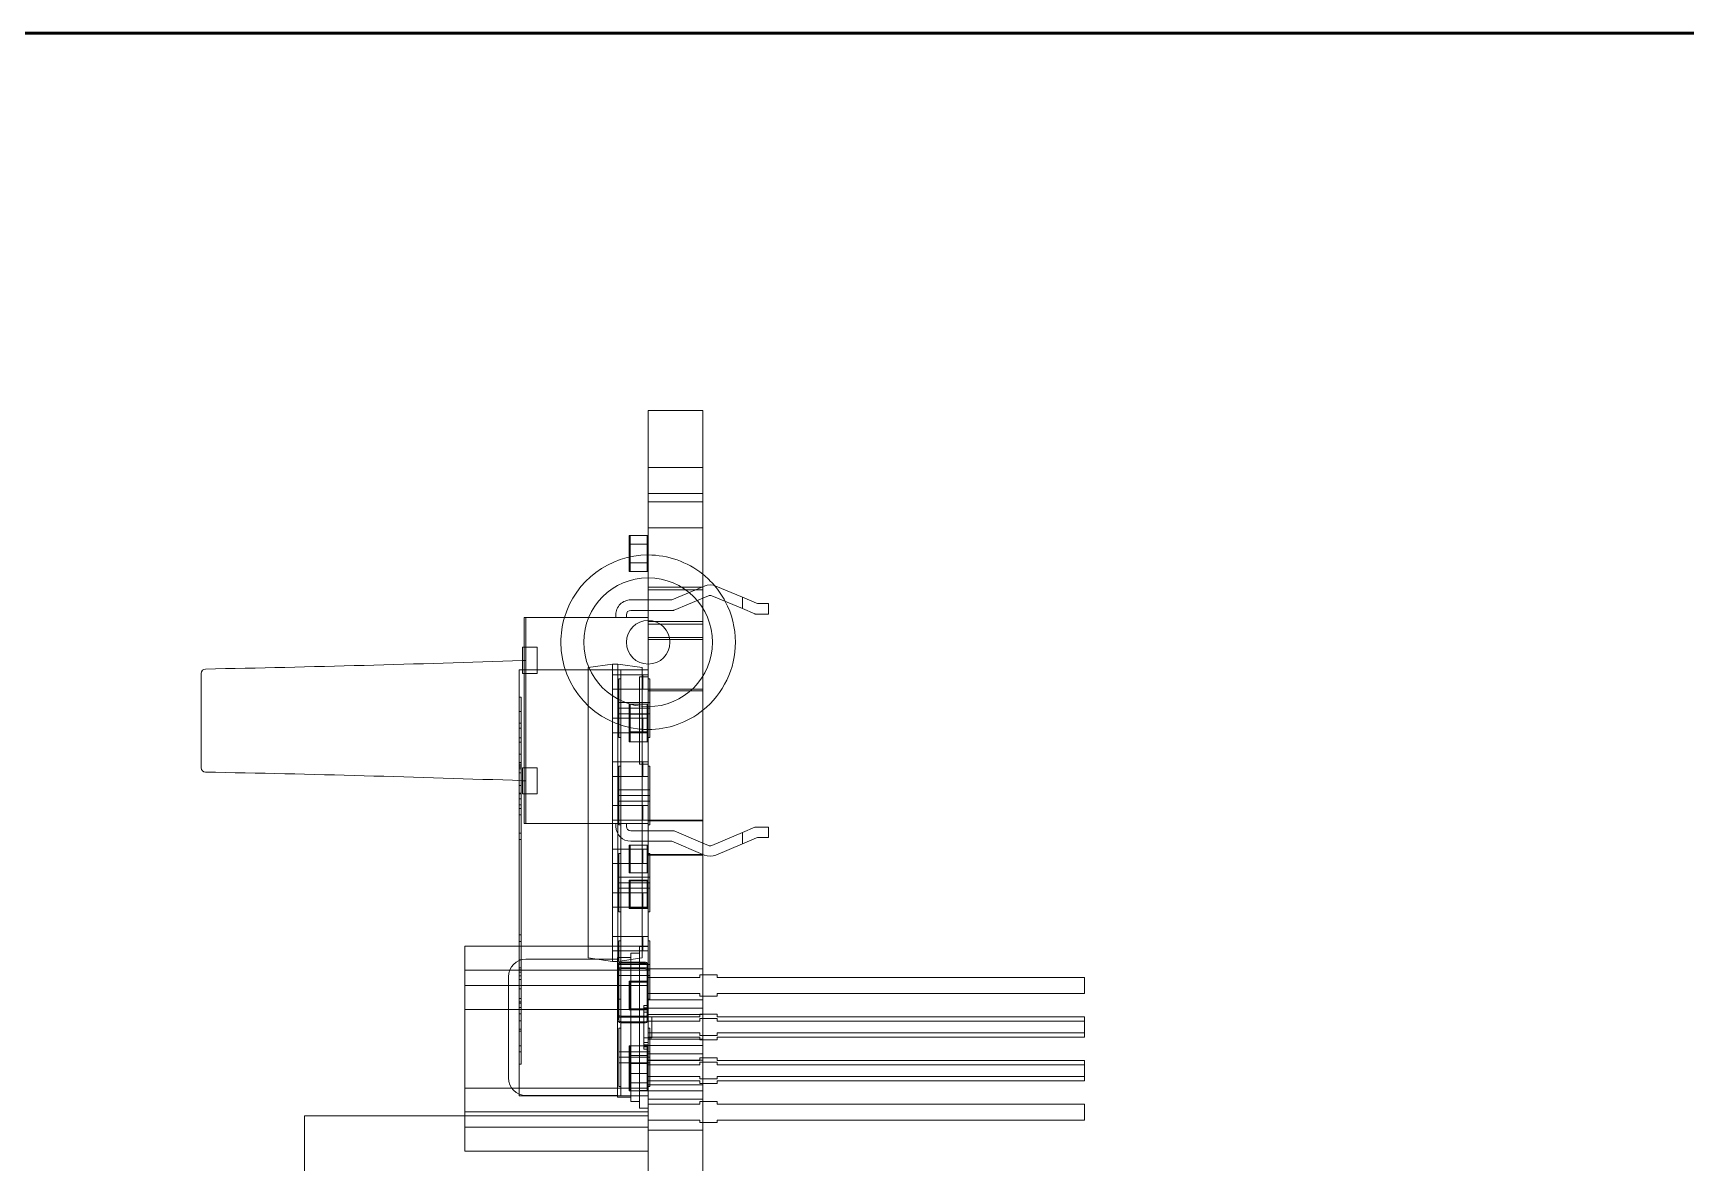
# Paper-space layout 'Лист1' of a CAD drawing. Header units: millimetres. Extents: x 20 to 405, y 5 to 258.
# Drawn here: x 258.09 to 306.19, y 224.57 to 257.45 of the extents above; entities that cross this region are included whole.
import ezdxf

# ---------------------------------------------------------------- set-up
doc = ezdxf.new("R2010")
doc.units = ezdxf.units.MM
doc.layers.add('СхемаЕлПринц', color=7, linetype='Continuous', lineweight=50, true_color=0x000000)

# ---------------------------------------------------------------- blocks, each defined once
blk = doc.blocks.new('A$Cb2c9405a')
at = {"color": 0, "linetype": 'Continuous', "lineweight": 0, "extrusion": (0, 1, 0)}
for p, q in [((37.51, 13.097), (34.762, 13.097)), ((24.637, 10.092), (4.637, 10.092)), ((24.637, 10.092), (24.637, 0.092)), ((23.601, 5.432), (23.601, 0.092)), ((24.298, 5.432), (24.298, 0.092)), ((24.744, 5.432), (24.744, 0.092)), ((25.441, 5.432), (25.441, 0.092)), ((27.728, 5.432), (27.728, 0.092)), ((28.426, 5.432), (28.426, 4.156)), ((28.871, 5.432), (28.871, 0.092)), ((29.569, 5.432), (29.569, 0.092)), ((28.682, 4.156), (25.735, 4.156)), ((26.448, 4.154), (26.448, 4.156)), ((26.468, 4.154), (26.468, 4.156)), ((26.624, 4.154), (26.624, 4.156)), ((26.644, 4.154), (26.644, 4.156)), ((26.937, 4.154), (26.937, 4.156)), ((26.996, 4.154), (26.996, 4.156)), ((27.113, 4.154), (27.113, 4.156)), ((27.171, 4.154), (27.171, 4.156)), ((27.269, 4.154), (27.269, 4.156)), ((27.347, 4.154), (27.347, 4.156)), ((27.474, 4.154), (27.474, 4.156)), ((27.535, 4.154), (27.535, 4.156)), ((27.562, 4.154), (27.562, 4.156)), ((27.816, 4.154), (27.816, 4.156)), ((27.836, 4.154), (27.836, 4.156)), ((27.992, 4.154), (27.992, 4.156)), ((28.012, 4.154), (28.012, 4.156)), ((28.426, 4.156), (28.426, 0.092)), ((25.216, 3.842), (29.569, 3.842)), ((25.216, 0.892), (25.216, 3.842)), ((25.216, 0.892), (25.216, 3.842)), ((25.216, 3.842), (29.569, 3.842)), ((25.227, 0.981), (25.227, 3.648)), ((26.137, 3.792), (26.137, 3.842)), ((26.491, 3.792), (26.137, 3.792)), ((26.491, 3.792), (26.491, 3.842)), ((26.491, 3.792), (26.668, 3.792)), ((26.668, 3.792), (26.668, 3.842)), ((27.092, 3.792), (26.668, 3.792)), ((27.092, 3.792), (27.092, 3.842)), ((33.393, 3.792), (27.092, 3.792)), ((27.156, 3.792), (27.156, 3.842)), ((27.402, 3.792), (27.402, 3.842)), ((27.605, 3.792), (27.605, 3.842)), ((27.79, 3.792), (27.79, 3.842)), ((27.916, 3.792), (27.916, 3.842)), ((27.951, 3.792), (27.951, 3.842)), ((28.05, 3.792), (28.05, 3.842)), ((28.326, 3.792), (28.326, 3.842)), ((28.599, 3.792), (28.599, 3.842)), ((28.706, 3.792), (28.706, 3.842)), ((28.81, 3.792), (28.81, 3.842)), ((28.884, 3.792), (28.884, 3.842)), ((28.943, 3.792), (28.943, 3.842)), ((29.175, 3.792), (29.175, 3.842)), ((29.19, 0.981), (29.19, 3.648)), ((29.569, 3.842), (34.39, 3.842)), ((29.569, 3.842), (34.39, 3.842)), ((29.706, 3.792), (29.706, 3.842)), ((29.898, 3.792), (29.898, 3.842)), ((32.67, 3.792), (32.67, 3.842)), ((32.862, 3.792), (32.862, 3.842)), ((33.139, 3.699), (33.139, 3.648)), ((33.393, 3.699), (33.139, 3.699)), ((33.393, 3.648), (33.139, 3.648)), ((33.393, 3.648), (33.139, 3.648)), ((33.139, 3.648), (33.139, 0.092)), ((33.393, 3.792), (33.393, 3.842)), ((33.684, 3.792), (33.393, 3.792)), ((33.393, 3.699), (38.88, 3.699)), ((33.393, 3.648), (38.88, 3.648)), ((33.393, 3.648), (38.88, 3.648)), ((33.579, 3.792), (33.579, 3.842)), ((33.684, 3.792), (33.684, 3.842)), ((33.862, 3.792), (33.684, 3.792)), ((33.862, 3.792), (33.862, 3.842)), ((34.242, 3.792), (33.862, 3.792)), ((34.003, 3.75), (34.003, 3.699)), ((34.765, 3.75), (34.003, 3.75)), ((34.003, 3.699), (34.003, 3.318)), ((34.003, 3.648), (34.003, 3.699)), ((34.003, 3.318), (34.003, 3.648)), ((34.004, 3.792), (34.004, 3.842)), ((34.022, 3.792), (34.022, 3.842)), ((34.242, 3.792), (34.242, 3.842)), ((34.816, 3.792), (34.242, 3.792)), ((34.384, 3.648), (34.384, 3.699)), ((34.39, 3.842), (37.616, 3.842)), ((34.39, 3.842), (37.616, 3.842)), ((34.617, 3.792), (34.617, 3.842)), ((34.732, 3.792), (34.732, 3.842)), ((34.765, 3.75), (34.765, 3.699)), ((34.765, 3.699), (34.765, 3.318)), ((34.765, 3.648), (34.765, 3.699)), ((34.765, 3.318), (34.765, 3.648)), ((34.778, 3.792), (34.778, 3.842)), ((34.816, 3.792), (34.816, 3.842)), ((34.865, 3.792), (34.865, 3.842)), ((34.916, 3.792), (34.916, 3.842)), ((35.16, 3.792), (35.16, 3.842)), ((35.51, 3.792), (35.51, 3.842)), ((35.63, 3.792), (35.63, 3.842)), ((35.917, 3.792), (35.917, 3.842)), ((36.061, 3.792), (36.061, 3.842)), ((36.404, 3.792), (36.404, 3.842)), ((36.816, 3.792), (36.816, 3.842)), ((37.508, 3.75), (37.508, 3.699)), ((38.27, 3.75), (37.508, 3.75)), ((37.508, 3.699), (37.508, 3.318)), ((37.508, 3.648), (37.508, 3.699)), ((37.508, 3.318), (37.508, 3.648)), ((37.616, 0.892), (37.616, 3.842)), ((37.616, 0.892), (37.616, 3.842)), ((37.889, 3.648), (37.889, 3.699)), ((38.27, 3.75), (38.27, 3.699)), ((38.27, 3.699), (38.27, 3.318)), ((38.27, 3.648), (38.27, 3.699)), ((38.27, 3.318), (38.27, 3.648)), ((39.134, 3.699), (38.88, 3.699)), ((39.134, 3.648), (38.88, 3.648)), ((39.134, 3.648), (38.88, 3.648)), ((39.134, 3.699), (39.134, 3.648)), ((39.134, 3.648), (39.134, 0.092)), ((34.765, 3.318), (34.003, 3.318)), ((34.765, 3.318), (34.003, 3.318)), ((38.27, 3.318), (37.508, 3.318)), ((38.27, 3.318), (37.508, 3.318)), ((29.227, 1.842), (29.127, 1.133)), ((29.227, 1.842), (29.569, 1.842)), ((29.569, 1.842), (33.139, 1.842)), ((33.139, 1.842), (37.678, 1.842)), ((37.678, 1.842), (37.777, 1.133)), ((29.24, 0.981), (25.176, 0.981)), ((25.176, 0.6), (25.176, 0.981)), ((27.422, 0.972), (27.582, 0.972)), ((27.582, 0.972), (29.022, 0.972)), ((29.127, 1.133), (29.127, 0.976)), ((29.127, 1.133), (29.432, 1.133)), ((29.127, 0.976), (29.432, 0.976)), ((29.227, 0.267), (29.127, 0.976)), ((29.24, 0.6), (29.24, 0.981)), ((29.432, 1.133), (29.569, 1.133)), ((29.432, 0.976), (29.852, 0.976)), ((29.569, 1.133), (29.852, 1.133)), ((29.852, 1.133), (30.702, 1.133)), ((29.852, 0.976), (30.702, 0.976)), ((30.702, 1.133), (31.122, 1.133)), ((30.702, 0.976), (31.122, 0.976)), ((31.122, 1.133), (31.972, 1.133)), ((31.122, 0.976), (31.972, 0.976)), ((31.972, 1.133), (32.392, 1.133)), ((31.972, 0.976), (32.392, 0.976)), ((32.392, 1.133), (33.139, 1.133)), ((32.392, 0.976), (32.843, 0.976)), ((32.843, 0.976), (33.242, 0.976)), ((33.056, 1.032), (33.139, 1.032)), ((33.139, 1.133), (33.242, 1.133)), ((33.242, 1.133), (33.662, 1.133)), ((33.242, 0.976), (33.662, 0.976)), ((33.662, 1.133), (34.512, 1.133)), ((33.662, 0.976), (34.512, 0.976)), ((34.512, 1.133), (34.932, 1.133)), ((34.512, 0.976), (34.932, 0.976)), ((34.932, 1.133), (35.782, 1.133)), ((34.932, 0.976), (35.782, 0.976)), ((35.782, 1.133), (36.202, 1.133)), ((35.782, 0.976), (36.202, 0.976)), ((36.202, 1.133), (37.052, 1.133)), ((36.202, 0.976), (37.052, 0.976)), ((37.052, 1.133), (37.472, 1.133)), ((37.052, 0.976), (37.472, 0.976)), ((37.472, 1.133), (37.777, 1.133)), ((37.472, 0.976), (37.777, 0.976)), ((37.678, 0.267), (37.777, 0.976)), ((37.777, 1.133), (37.777, 0.976)), ((39.217, 1.032), (39.134, 1.032)), ((27.342, 0.6), (25.049, 0.6)), ((25.049, 0.346), (25.049, 0.6)), ((25.216, 0.892), (26.174, 0.892)), ((25.216, 0.892), (26.174, 0.892)), ((25.216, 0.092), (25.216, 0.892)), ((25.216, 0.092), (25.216, 0.892)), ((25.359, 0.642), (25.588, 0.642)), ((25.359, 0.642), (25.359, 0.092)), ((25.359, 0.615), (25.588, 0.615)), ((25.588, 0.615), (25.359, 0.615)), ((25.486, 0.942), (26.174, 0.942)), ((25.486, 0.942), (26.174, 0.942)), ((25.486, 0.942), (25.486, 0.892)), ((25.486, 0.942), (25.486, 0.892)), ((25.486, 0.892), (26.174, 0.892)), ((25.486, 0.892), (26.174, 0.892)), ((25.493, 0.615), (25.493, 0.642)), ((25.588, 0.642), (25.867, 0.642)), ((25.588, 0.642), (25.588, 0.092)), ((25.588, 0.615), (25.867, 0.615)), ((25.867, 0.615), (25.588, 0.615)), ((25.722, 0.615), (25.722, 0.642)), ((25.867, 0.642), (26.667, 0.642)), ((25.867, 0.642), (25.867, 0.092)), ((26.667, 0.615), (25.867, 0.615)), ((25.867, 0.615), (26.667, 0.615)), ((26.001, 0.615), (26.001, 0.642)), ((26.026, 0.615), (26.026, 0.642)), ((26.159, 0.642), (26.159, 0.092)), ((26.174, 0.942), (26.174, 0.892)), ((26.174, 0.942), (26.174, 0.892)), ((26.174, 0.892), (26.174, 0.042)), ((26.174, 0.892), (26.174, 0.042)), ((26.255, 0.615), (26.255, 0.642)), ((26.336, 0.942), (26.336, 0.892)), ((26.336, 0.942), (26.336, 0.892)), ((26.336, 0.042), (26.336, 0.892)), ((26.336, 0.042), (26.336, 0.892)), ((26.388, 0.642), (26.388, 0.092)), ((26.499, 0.942), (27.186, 0.942)), ((26.499, 0.942), (27.186, 0.942)), ((26.499, 0.942), (26.499, 0.892)), ((26.499, 0.942), (26.499, 0.892)), ((26.499, 0.892), (27.186, 0.892)), ((26.499, 0.892), (27.186, 0.892)), ((26.499, 0.042), (26.499, 0.892)), ((26.499, 0.892), (28.714, 0.892)), ((26.499, 0.042), (26.499, 0.892)), ((26.499, 0.892), (28.714, 0.892)), ((26.534, 0.615), (26.534, 0.642)), ((26.667, 0.642), (26.667, 0.092)), ((27.186, 0.942), (27.186, 0.892)), ((27.186, 0.942), (27.186, 0.892)), ((27.342, 0.172), (27.342, 0.892)), ((29.102, 0.6), (27.342, 0.6)), ((27.369, 0.172), (27.369, 0.892)), ((27.422, 0.945), (27.582, 0.945)), ((27.502, 0.172), (27.502, 0.892)), ((27.529, 0.172), (27.529, 0.892)), ((27.582, 0.945), (29.022, 0.945)), ((27.747, 0.642), (27.722, 0.642)), ((27.722, 0.642), (27.722, 0.092)), ((27.722, 0.615), (27.747, 0.615)), ((27.747, 0.615), (27.722, 0.615)), ((28.547, 0.642), (27.747, 0.642)), ((27.747, 0.642), (27.747, 0.092)), ((27.747, 0.615), (28.547, 0.615)), ((28.547, 0.615), (27.747, 0.615)), ((27.856, 0.615), (27.856, 0.642)), ((27.881, 0.615), (27.881, 0.642)), ((28.026, 0.942), (28.714, 0.942)), ((28.026, 0.942), (28.714, 0.942)), ((28.026, 0.942), (28.026, 0.892)), ((28.026, 0.942), (28.026, 0.892)), ((28.026, 0.892), (28.714, 0.892)), ((28.026, 0.892), (28.714, 0.892)), ((28.389, 0.615), (28.389, 0.642)), ((28.414, 0.615), (28.414, 0.642)), ((28.522, 0.642), (28.522, 0.092)), ((28.547, 0.642), (28.547, 0.092)), ((28.714, 0.942), (28.714, 0.892)), ((28.714, 0.942), (28.714, 0.892)), ((28.714, 0.892), (28.714, 0.042)), ((28.714, 0.892), (28.714, 0.042)), ((28.876, 0.942), (28.876, 0.892)), ((28.876, 0.942), (28.876, 0.892)), ((28.876, 0.042), (28.876, 0.892)), ((28.876, 0.042), (28.876, 0.892)), ((28.916, 0.892), (28.916, 0.172)), ((28.942, 0.892), (28.942, 0.172)), ((29.039, 0.942), (29.726, 0.942)), ((29.039, 0.942), (29.726, 0.942)), ((29.039, 0.942), (29.039, 0.892)), ((29.039, 0.942), (29.039, 0.892)), ((29.039, 0.892), (29.726, 0.892)), ((29.039, 0.892), (29.726, 0.892)), ((29.039, 0.042), (29.039, 0.892)), ((29.039, 0.892), (31.254, 0.892)), ((29.039, 0.892), (31.254, 0.892)), ((29.039, 0.042), (29.039, 0.892)), ((29.076, 0.892), (29.076, 0.172)), ((29.102, 0.892), (29.102, 0.172)), ((29.367, 0.6), (29.102, 0.6)), ((29.367, 0.346), (29.367, 0.6)), ((29.432, 0.926), (29.432, 0.3)), ((29.726, 0.942), (29.726, 0.892)), ((29.726, 0.942), (29.726, 0.892)), ((29.852, 0.926), (29.852, 0.3)), ((30.566, 0.942), (31.254, 0.942)), ((30.566, 0.942), (31.254, 0.942)), ((30.566, 0.942), (30.566, 0.892)), ((30.566, 0.942), (30.566, 0.892)), ((30.566, 0.892), (31.254, 0.892)), ((30.566, 0.892), (31.254, 0.892)), ((31.468, 0.642), (30.668, 0.642)), ((30.668, 0.642), (30.668, 0.267)), ((31.468, 0.615), (30.668, 0.615)), ((30.668, 0.615), (31.468, 0.615)), ((30.693, 0.642), (30.693, 0.092)), ((30.702, 0.926), (30.702, 0.3)), ((30.802, 0.615), (30.802, 0.642)), ((30.827, 0.615), (30.827, 0.642)), ((31.122, 0.926), (31.122, 0.3)), ((31.254, 0.942), (31.254, 0.892)), ((31.254, 0.942), (31.254, 0.892)), ((31.254, 0.892), (31.254, 0.042)), ((31.254, 0.892), (31.254, 0.042)), ((31.335, 0.615), (31.335, 0.642)), ((31.36, 0.615), (31.36, 0.642)), ((31.416, 0.942), (31.416, 0.892)), ((31.416, 0.942), (31.416, 0.892)), ((31.416, 0.042), (31.416, 0.892)), ((31.416, 0.042), (31.416, 0.892)), ((31.468, 0.642), (31.493, 0.642)), ((31.468, 0.642), (31.468, 0.267)), ((31.468, 0.615), (31.493, 0.615)), ((31.493, 0.615), (31.468, 0.615)), ((31.493, 0.642), (31.493, 0.267)), ((31.579, 0.942), (32.266, 0.942)), ((31.579, 0.942), (32.266, 0.942)), ((31.579, 0.942), (31.579, 0.892)), ((31.579, 0.942), (31.579, 0.892)), ((31.579, 0.892), (32.266, 0.892)), ((31.579, 0.892), (32.266, 0.892)), ((31.579, 0.267), (31.579, 0.892)), ((31.579, 0.892), (33.794, 0.892)), ((31.579, 0.892), (33.794, 0.892)), ((31.579, 0.267), (31.579, 0.892)), ((31.709, 0.642), (32.509, 0.642)), ((31.709, 0.642), (31.709, 0.092)), ((32.509, 0.615), (31.709, 0.615)), ((31.709, 0.615), (32.509, 0.615)), ((31.843, 0.615), (31.843, 0.642)), ((31.972, 0.926), (31.972, 0.642)), ((31.972, 0.642), (31.972, 0.3)), ((32.266, 0.942), (32.266, 0.892)), ((32.266, 0.942), (32.266, 0.892)), ((32.376, 0.615), (32.376, 0.642)), ((32.392, 0.926), (32.392, 0.642)), ((32.392, 0.642), (32.392, 0.3)), ((32.509, 0.642), (32.509, 0.092)), ((32.624, 0.092), (32.624, 0.6)), ((32.929, 0.6), (32.929, 0.092)), ((33.139, 0.727), (33.056, 0.727)), ((33.106, 0.942), (33.794, 0.942)), ((33.106, 0.942), (33.794, 0.942)), ((33.106, 0.942), (33.106, 0.892)), ((33.106, 0.942), (33.106, 0.892)), ((33.106, 0.892), (33.794, 0.892)), ((33.106, 0.892), (33.794, 0.892)), ((33.242, 0.926), (33.242, 0.3)), ((33.662, 0.926), (33.662, 0.3)), ((33.794, 0.942), (33.794, 0.892)), ((33.794, 0.942), (33.794, 0.892)), ((33.794, 0.892), (33.794, 0.042)), ((33.794, 0.892), (33.794, 0.042)), ((33.956, 0.942), (33.956, 0.892)), ((33.956, 0.942), (33.956, 0.892)), ((33.956, 0.042), (33.956, 0.892)), ((33.956, 0.042), (33.956, 0.892)), ((34.119, 0.942), (34.806, 0.942)), ((34.119, 0.942), (34.806, 0.942)), ((34.119, 0.942), (34.119, 0.892)), ((34.119, 0.942), (34.119, 0.892)), ((34.119, 0.892), (34.806, 0.892)), ((34.119, 0.892), (34.806, 0.892)), ((34.119, 0.042), (34.119, 0.892)), ((34.119, 0.892), (36.334, 0.892)), ((34.119, 0.892), (36.334, 0.892)), ((34.119, 0.042), (34.119, 0.892)), ((34.512, 0.926), (34.512, 0.3)), ((34.806, 0.942), (34.806, 0.892)), ((34.806, 0.942), (34.806, 0.892)), ((34.932, 0.926), (34.932, 0.346)), ((35.519, 0.642), (35.811, 0.642)), ((35.519, 0.642), (35.519, 0.267)), ((35.519, 0.615), (35.811, 0.615)), ((35.811, 0.615), (35.519, 0.615)), ((35.646, 0.942), (36.334, 0.942)), ((35.646, 0.942), (36.334, 0.942)), ((35.646, 0.942), (35.646, 0.892)), ((35.646, 0.942), (35.646, 0.892)), ((35.646, 0.892), (36.334, 0.892)), ((35.646, 0.892), (36.334, 0.892)), ((35.653, 0.615), (35.653, 0.642)), ((35.782, 0.926), (35.782, 0.346)), ((35.811, 0.642), (36.611, 0.642)), ((35.811, 0.642), (35.811, 0.092)), ((36.611, 0.615), (35.811, 0.615)), ((35.811, 0.615), (36.611, 0.615)), ((35.945, 0.615), (35.945, 0.642)), ((36.186, 0.615), (36.186, 0.642)), ((36.202, 0.926), (36.202, 0.3)), ((36.319, 0.642), (36.319, 0.092)), ((36.334, 0.942), (36.334, 0.892)), ((36.334, 0.942), (36.334, 0.892)), ((36.334, 0.892), (36.334, 0.042)), ((36.334, 0.892), (36.334, 0.042)), ((36.478, 0.615), (36.478, 0.642)), ((36.496, 0.942), (36.496, 0.892)), ((36.496, 0.942), (36.496, 0.892)), ((36.496, 0.042), (36.496, 0.892)), ((36.496, 0.042), (36.496, 0.892)), ((36.611, 0.642), (36.611, 0.092)), ((36.659, 0.942), (37.346, 0.942)), ((36.659, 0.942), (37.346, 0.942)), ((36.659, 0.942), (36.659, 0.892)), ((36.659, 0.942), (36.659, 0.892)), ((36.659, 0.892), (37.346, 0.892)), ((36.659, 0.892), (37.346, 0.892)), ((36.659, 0.042), (36.659, 0.892)), ((36.659, 0.892), (37.616, 0.892)), ((36.659, 0.042), (36.659, 0.892)), ((36.659, 0.892), (37.616, 0.892)), ((37.052, 0.926), (37.052, 0.3)), ((37.346, 0.942), (37.346, 0.892)), ((37.346, 0.942), (37.346, 0.892)), ((37.472, 0.926), (37.472, 0.3)), ((37.616, 0.092), (37.616, 0.892)), ((37.616, 0.092), (37.616, 0.892)), ((38.415, 0.727), (38.415, 0.727)), ((38.415, 0.727), (38.415, 0.727)), ((39.134, 0.727), (39.217, 0.727)), ((39.344, 0.6), (39.344, 0.092)), ((39.649, 0.092), (39.649, 0.6)), ((40.472, 0.642), (40.726, 0.642)), ((40.472, 0.642), (40.472, 0.092)), ((40.472, 0.615), (40.726, 0.615)), ((40.726, 0.615), (40.472, 0.615)), ((40.606, 0.615), (40.606, 0.642)), ((40.726, 0.642), (40.894, 0.642)), ((40.726, 0.642), (40.726, 0.092)), ((41.526, 0.615), (40.726, 0.615)), ((40.726, 0.615), (41.526, 0.615)), ((40.86, 0.615), (40.86, 0.642)), ((40.894, 0.642), (41.526, 0.642)), ((41.139, 0.615), (41.139, 0.642)), ((41.272, 0.642), (41.272, 0.092)), ((41.393, 0.615), (41.393, 0.642)), ((41.526, 0.642), (41.526, 0.092)), ((23.721, 0.092), (22.921, 0.092)), ((24.077, 0.092), (23.721, 0.092)), ((24.077, 0.092), (24.121, 0.092)), ((25.206, 0.092), (24.121, 0.092)), ((24.213, 0.092), (24.213, -1.498)), ((24.511, -1.408), (24.511, 0.092)), ((25.367, 0.346), (24.859, 0.346)), ((24.859, 0.092), (24.859, 0.346)), ((25.367, 0.346), (24.859, 0.346)), ((24.859, 0.092), (24.859, 0.346)), ((24.859, 0.092), (25.367, 0.092)), ((24.859, 0.092), (25.367, 0.092)), ((24.976, 0.092), (24.976, -1.408)), ((25.113, 0.092), (25.113, -1.498)), ((25.206, 0.092), (25.264, 0.092)), ((25.216, 0.092), (25.486, 0.092)), ((25.216, 0.092), (25.486, 0.092)), ((25.446, 0.092), (25.264, 0.092)), ((25.356, 0.092), (25.356, -1.498)), ((25.359, 0.12), (25.588, 0.12)), ((25.588, 0.12), (25.359, 0.12)), ((27.342, 0.346), (25.367, 0.346)), ((27.342, 0.346), (25.367, 0.346)), ((25.367, 0.346), (25.367, 0.092)), ((25.367, 0.346), (25.367, 0.092)), ((26.531, 0.092), (25.446, 0.092)), ((25.486, 0.092), (27.186, 0.092)), ((25.486, 0.042), (25.486, 0.092)), ((25.486, 0.092), (27.186, 0.092)), ((25.486, 0.042), (25.486, 0.092)), ((25.486, 0.042), (26.174, 0.042)), ((25.486, 0.042), (26.174, 0.042)), ((25.538, 0.092), (25.538, -1.498)), ((25.588, 0.12), (25.867, 0.12)), ((25.867, 0.12), (25.588, 0.12)), ((25.654, -1.408), (25.654, 0.092)), ((25.781, -1.408), (25.781, 0.092)), ((26.667, 0.12), (25.867, 0.12)), ((25.867, 0.12), (26.667, 0.12)), ((26.119, 0.092), (26.119, -1.408)), ((26.246, 0.092), (26.246, -1.408)), ((26.256, 0.092), (26.256, -1.498)), ((26.438, 0.092), (26.438, -1.498)), ((26.499, 0.042), (27.186, 0.042)), ((26.499, 0.042), (27.186, 0.042)), ((26.589, 0.092), (26.531, 0.092)), ((26.573, 0.219), (26.573, 0.092)), ((26.637, 0.219), (26.573, 0.219)), ((26.637, 0.219), (26.573, 0.219)), ((26.573, 0.219), (26.573, 0.092)), ((26.771, 0.092), (26.589, 0.092)), ((26.637, 0.092), (26.637, 0.219)), ((26.637, 0.219), (26.904, 0.219)), ((26.637, 0.092), (26.637, 0.219)), ((26.637, 0.219), (26.904, 0.219)), ((26.681, 0.092), (26.681, -1.498)), ((26.7, 0.219), (26.7, 0.092)), ((26.7, 0.219), (26.7, 0.092)), ((26.764, 0.219), (26.764, 0.092)), ((26.764, 0.219), (26.764, 0.092)), ((27.856, 0.092), (26.771, 0.092)), ((26.863, 0.092), (26.863, -1.498)), ((26.904, 0.219), (27.342, 0.219)), ((26.904, 0.092), (26.904, 0.219)), ((26.904, -0.01), (26.904, 0.092)), ((26.924, -1.408), (26.924, 0.092)), ((27.051, -1.408), (27.051, 0.092)), ((27.186, 0.042), (27.186, 0.092)), ((27.186, 0.042), (27.186, 0.092)), ((27.186, 0.092), (28.026, 0.092)), ((27.186, 0.092), (28.026, 0.092)), ((29.05, 0.346), (27.342, 0.346)), ((29.05, 0.346), (27.342, 0.346)), ((27.342, 0.219), (27.513, 0.219)), ((27.389, 0.092), (27.389, -1.408)), ((27.582, 0.119), (27.422, 0.119)), ((27.513, -0.01), (27.513, 0.219)), ((27.513, 0.219), (27.78, 0.219)), ((27.513, 0.219), (27.78, 0.219)), ((27.516, 0.092), (27.516, -1.408)), ((27.581, 0.092), (27.581, -1.498)), ((29.022, 0.119), (27.582, 0.119)), ((27.653, 0.092), (27.653, 0.219)), ((27.653, 0.092), (27.653, 0.219)), ((27.716, 0.219), (27.716, 0.092)), ((27.716, 0.219), (27.716, 0.092)), ((27.722, 0.12), (27.747, 0.12)), ((27.747, 0.12), (27.722, 0.12)), ((27.747, 0.12), (28.547, 0.12)), ((28.547, 0.12), (27.747, 0.12)), ((27.763, 0.092), (27.763, -1.498)), ((27.78, 0.219), (27.78, 0.092)), ((27.843, 0.219), (27.78, 0.219)), ((27.843, 0.219), (27.78, 0.219)), ((27.78, 0.219), (27.78, 0.092)), ((27.843, 0.219), (27.843, 0.092)), ((27.843, 0.219), (27.843, 0.092)), ((27.856, 0.092), (27.914, 0.092)), ((27.914, 0.092), (27.856, 0.092)), ((28.103, 0.092), (27.914, 0.092)), ((28.006, 0.092), (28.006, -1.498)), ((28.026, 0.092), (29.726, 0.092)), ((28.026, 0.042), (28.026, 0.092)), ((28.026, 0.042), (28.026, 0.092)), ((28.026, 0.092), (29.726, 0.092)), ((28.026, 0.042), (28.714, 0.042)), ((28.026, 0.042), (28.714, 0.042)), ((28.903, 0.092), (28.103, 0.092)), ((28.194, -1.408), (28.194, 0.092)), ((28.659, 0.092), (28.659, -1.408)), ((28.999, 0.092), (28.903, 0.092)), ((28.906, 0.092), (28.906, -1.498)), ((29.69, 0.092), (28.999, 0.092)), ((29.039, 0.042), (29.726, 0.042)), ((29.039, 0.042), (29.726, 0.042)), ((29.102, 0.346), (29.05, 0.346)), ((29.05, 0.097), (29.05, 0.346)), ((29.102, 0.346), (29.05, 0.346)), ((29.05, 0.097), (29.05, 0.346)), ((29.05, 0.092), (29.05, 0.097)), ((29.05, 0.092), (29.05, 0.097)), ((29.558, 0.346), (29.102, 0.346)), ((29.558, 0.346), (29.102, 0.346)), ((29.852, 0.267), (29.227, 0.267)), ((29.432, 0.25), (29.569, 0.25)), ((29.432, 0.25), (29.432, 0.092)), ((29.558, 0.346), (29.558, 0.092)), ((29.558, 0.346), (29.558, 0.092)), ((29.569, 0.25), (29.852, 0.25)), ((29.69, 0.092), (30.948, 0.092)), ((29.69, 0.092), (29.852, 0.092)), ((29.726, 0.042), (29.726, 0.092)), ((29.726, 0.092), (30.566, 0.092)), ((29.726, 0.042), (29.726, 0.092)), ((29.726, 0.092), (30.566, 0.092)), ((30.702, 0.267), (29.852, 0.267)), ((29.852, 0.25), (29.852, 0.092)), ((30.566, 0.092), (32.266, 0.092)), ((30.566, 0.042), (30.566, 0.092)), ((30.566, 0.092), (32.266, 0.092)), ((30.566, 0.042), (30.566, 0.092)), ((30.566, 0.042), (31.254, 0.042)), ((30.566, 0.042), (31.254, 0.042)), ((30.668, 0.267), (30.668, 0.092)), ((31.468, 0.12), (30.668, 0.12)), ((30.668, 0.12), (31.468, 0.12)), ((30.702, 0.092), (30.668, 0.092)), ((31.122, 0.267), (30.702, 0.267)), ((30.702, 0.25), (31.122, 0.25)), ((30.702, 0.25), (30.702, 0.092)), ((30.702, 0.092), (30.948, 0.092)), ((31.735, 0.092), (30.948, 0.092)), ((31.709, 0.267), (31.122, 0.267)), ((31.122, 0.25), (31.122, 0.092)), ((31.468, 0.267), (31.468, 0.092)), ((31.468, 0.12), (31.493, 0.12)), ((31.493, 0.12), (31.468, 0.12)), ((31.493, 0.267), (31.493, 0.092)), ((31.579, 0.092), (31.579, 0.267)), ((31.579, 0.092), (31.579, 0.267)), ((31.579, 0.042), (31.579, 0.092)), ((31.579, 0.042), (31.579, 0.092)), ((31.579, 0.042), (32.266, 0.042)), ((31.579, 0.042), (32.266, 0.042)), ((32.509, 0.267), (31.709, 0.267)), ((32.509, 0.12), (31.709, 0.12)), ((31.709, 0.12), (32.509, 0.12)), ((31.815, 0.092), (31.735, 0.092)), ((31.84, 0.092), (31.815, 0.092)), ((33.64, 0.092), (31.84, 0.092)), ((31.972, 0.25), (32.392, 0.25)), ((31.972, 0.25), (31.972, 0.092)), ((32.215, 0.092), (32.215, -1.498)), ((32.24, 0.092), (32.24, -1.498)), ((32.266, 0.042), (32.266, 0.092)), ((32.266, 0.092), (33.106, 0.092)), ((32.266, 0.042), (32.266, 0.092)), ((32.266, 0.092), (33.106, 0.092)), ((32.392, 0.25), (32.392, 0.092)), ((32.624, 0.267), (32.509, 0.267)), ((32.929, 0.267), (32.624, 0.267)), ((32.624, -0.594), (32.624, 0.092)), ((33.139, 0.267), (32.929, 0.267)), ((32.929, 0.092), (32.929, -0.647)), ((33.106, 0.092), (34.806, 0.092)), ((33.106, 0.042), (33.106, 0.092)), ((33.106, 0.092), (34.806, 0.092)), ((33.106, 0.042), (33.106, 0.092)), ((33.106, 0.042), (33.794, 0.042)), ((33.106, 0.042), (33.794, 0.042)), ((34.932, 0.267), (33.139, 0.267)), ((33.215, 0.092), (33.215, -1.498)), ((33.24, 0.092), (33.24, -1.498)), ((33.242, 0.25), (33.662, 0.25)), ((33.242, 0.25), (33.242, 0.092)), ((33.64, 0.092), (33.741, 0.092)), ((33.64, 0.092), (33.741, 0.092)), ((33.662, 0.25), (33.662, 0.092)), ((33.818, 0.092), (33.741, 0.092)), ((34.224, 0.092), (33.818, 0.092)), ((34.119, 0.042), (34.806, 0.042)), ((34.119, 0.042), (34.806, 0.042)), ((35.024, 0.092), (34.224, 0.092)), ((34.512, 0.25), (34.866, 0.25)), ((34.512, 0.25), (34.512, 0.092)), ((34.806, 0.042), (34.806, 0.092)), ((34.806, 0.092), (35.646, 0.092)), ((34.806, 0.042), (34.806, 0.092)), ((34.806, 0.092), (35.646, 0.092)), ((34.866, 0.346), (34.866, 0.092)), ((37.406, 0.346), (34.866, 0.346)), ((34.866, 0.25), (34.932, 0.25)), ((34.932, 0.346), (34.932, 0.3)), ((35.782, 0.267), (34.932, 0.267)), ((34.932, 0.25), (34.932, 0.092)), ((35.024, 0.092), (36.624, 0.092)), ((35.519, 0.267), (35.519, 0.092)), ((35.519, 0.12), (35.811, 0.12)), ((35.811, 0.12), (35.519, 0.12)), ((35.519, 0.092), (35.782, 0.092)), ((35.646, 0.092), (37.346, 0.092)), ((35.646, 0.042), (35.646, 0.092)), ((35.646, 0.092), (37.346, 0.092)), ((35.646, 0.042), (35.646, 0.092)), ((35.646, 0.042), (36.334, 0.042)), ((35.646, 0.042), (36.334, 0.042)), ((35.782, 0.346), (35.782, 0.3)), ((37.678, 0.267), (35.782, 0.267)), ((35.782, 0.25), (35.879, 0.25)), ((35.782, 0.25), (35.782, 0.092)), ((35.782, 0.092), (36.202, 0.092)), ((36.611, 0.12), (35.811, 0.12)), ((35.811, 0.12), (36.611, 0.12)), ((35.879, 0.25), (36.202, 0.25)), ((36.202, 0.25), (36.202, 0.092)), ((36.202, 0.092), (36.611, 0.092)), ((38.54, 0.092), (36.624, 0.092)), ((36.659, 0.042), (37.346, 0.042)), ((36.659, 0.042), (37.346, 0.042)), ((36.999, 0.092), (36.999, -1.498)), ((37.049, 0.092), (37.049, -1.498)), ((37.052, 0.25), (37.472, 0.25)), ((37.052, 0.25), (37.052, 0.092)), ((37.346, 0.042), (37.346, 0.092)), ((37.346, 0.092), (37.616, 0.092)), ((37.346, 0.042), (37.346, 0.092)), ((37.346, 0.092), (37.616, 0.092)), ((37.406, 0.346), (37.406, 0.092)), ((37.472, 0.25), (37.472, 0.092)), ((38.499, 0.092), (38.499, -1.498)), ((40.34, 0.092), (38.54, 0.092)), ((38.549, 0.092), (38.549, -1.498)), ((38.94, 0.092), (38.94, -1.498)), ((39.015, 0.092), (39.015, -1.498)), ((39.344, 0.092), (39.344, -0.647)), ((39.649, -0.594), (39.649, 0.092)), ((39.94, 0.092), (39.94, -1.498)), ((40.015, 0.092), (40.015, -1.498)), ((40.415, 0.092), (40.34, 0.092)), ((40.415, 0.092), (41.482, 0.092)), ((40.472, 0.12), (40.726, 0.12)), ((40.726, 0.12), (40.472, 0.12)), ((40.472, 0.092), (40.726, 0.092)), ((41.526, 0.12), (40.726, 0.12)), ((40.726, 0.12), (41.526, 0.12)), ((40.726, 0.092), (41.482, 0.092)), ((43.006, 0.092), (41.482, 0.092)), ((41.744, 0.092), (41.744, -1.498)), ((42.506, 0.092), (42.506, -1.498)), ((42.744, 0.092), (42.744, -1.498)), ((43.768, 0.092), (43.006, 0.092)), ((43.506, 0.092), (43.506, -1.498)), ((43.768, 0.092), (45.165, 0.092)), ((45.165, -1.498), (45.165, 0.092)), ((26.904, -0.01), (27.513, -0.01)), ((32.24, -1.498), (32.624, -0.594)), ((32.925, -0.664), (32.571, -1.498)), ((38.415, -0.543), (38.415, -0.543)), ((38.415, -0.543), (38.415, -0.543)), ((39.348, -0.664), (39.702, -1.498)), ((40.033, -1.498), (39.649, -0.594)), ((24.435, -1.498), (24.435, -1.408)), ((24.435, -1.408), (24.511, -1.408)), ((24.976, -1.408), (25.052, -1.408)), ((25.052, -1.408), (25.052, -1.498)), ((25.578, -1.498), (25.578, -1.408)), ((25.578, -1.408), (25.654, -1.408)), ((25.705, -1.498), (25.705, -1.408)), ((25.705, -1.408), (25.781, -1.408)), ((26.119, -1.408), (26.195, -1.408)), ((26.195, -1.408), (26.195, -1.918)), ((26.246, -1.408), (26.322, -1.408)), ((26.322, -1.408), (26.322, -1.498)), ((26.848, -1.498), (26.848, -1.408)), ((26.848, -1.408), (26.924, -1.408)), ((26.975, -1.498), (26.975, -1.408)), ((26.975, -1.408), (27.051, -1.408)), ((27.389, -1.408), (27.465, -1.408)), ((27.465, -1.408), (27.465, -1.918)), ((27.516, -1.408), (27.592, -1.408)), ((27.592, -1.408), (27.592, -1.498)), ((28.118, -1.498), (28.118, -1.408)), ((28.118, -1.408), (28.194, -1.408)), ((28.659, -1.408), (28.735, -1.408)), ((28.735, -1.408), (28.735, -1.498)), ((-56.435, -1.498), (45.165, -1.498)), ((24.435, -1.918), (24.435, -1.498)), ((24.511, -1.918), (24.435, -1.918)), ((24.511, -12.608), (24.511, -1.918)), ((24.976, -1.918), (24.976, -12.608)), ((25.052, -1.918), (24.976, -1.918)), ((25.052, -1.498), (25.052, -1.918)), ((25.578, -1.918), (25.578, -1.498)), ((25.654, -1.918), (25.578, -1.918)), ((25.654, -12.608), (25.654, -1.918)), ((25.705, -1.918), (25.705, -1.498)), ((25.781, -1.918), (25.705, -1.918)), ((25.781, -12.608), (25.781, -1.918)), ((26.119, -1.918), (26.119, -12.608)), ((26.195, -1.918), (26.119, -1.918)), ((26.246, -1.918), (26.246, -12.608)), ((26.322, -1.918), (26.246, -1.918)), ((26.322, -1.498), (26.322, -1.918)), ((26.848, -1.918), (26.848, -1.498)), ((26.924, -1.918), (26.848, -1.918)), ((26.924, -12.608), (26.924, -1.918)), ((26.975, -1.918), (26.975, -1.498)), ((27.051, -1.918), (26.975, -1.918)), ((27.051, -12.608), (27.051, -1.918)), ((27.389, -1.918), (27.389, -12.608)), ((27.465, -1.918), (27.389, -1.918)), ((27.516, -1.918), (27.516, -12.608)), ((27.592, -1.918), (27.516, -1.918)), ((27.592, -1.498), (27.592, -1.918)), ((28.118, -1.918), (28.118, -1.498)), ((28.194, -1.918), (28.118, -1.918)), ((28.194, -12.608), (28.194, -1.918)), ((28.659, -1.918), (28.659, -12.608)), ((28.735, -1.918), (28.659, -1.918)), ((28.735, -1.498), (28.735, -1.918)), ((32.221, -1.543), (32.24, -1.498)), ((32.548, -2.651), (32.221, -1.88)), ((32.571, -1.498), (32.502, -1.662)), ((32.502, -1.761), (32.879, -2.651)), ((39.771, -1.761), (39.393, -2.651)), ((39.702, -1.498), (39.771, -1.662)), ((39.724, -2.651), (40.052, -1.88)), ((40.052, -1.543), (40.033, -1.498)), ((32.548, -2.651), (32.723, -3.062)), ((32.879, -2.651), (32.548, -2.651)), ((33.034, -3.016), (32.879, -2.651)), ((39.239, -3.016), (39.393, -2.651)), ((39.393, -2.651), (39.724, -2.651)), ((39.724, -2.651), (39.55, -3.062)), ((32.733, -3.112), (32.733, -3.413)), ((33.038, -3.413), (33.038, -3.032)), ((39.235, -3.413), (39.235, -3.032)), ((39.54, -3.112), (39.54, -3.413)), ((32.733, -3.413), (33.038, -3.413)), ((39.54, -3.413), (39.235, -3.413)), ((24.976, -12.608), (24.511, -12.608)), ((25.781, -12.608), (25.654, -12.608)), ((26.246, -12.608), (25.781, -12.608)), ((27.051, -12.608), (26.924, -12.608)), ((27.516, -12.608), (27.051, -12.608)), ((28.659, -12.608), (28.194, -12.608))]:
    blk.add_line(p, q, dxfattribs=at)
at = {"color": 0, "linetype": 'Continuous', "lineweight": 0, "extrusion": (0, 0, -1)}
for centre, radius, start, end in [((-34.762, 12.97), 0.127, 1.0396, 90), ((-28.682, 3.648), 0.508, 90, 180), ((-38.415, 0.092), 1.874, 270, 90), ((-38.415, 0.092), 1.874, 90, 270), ((-33.056, 0.6), 0.432, 0, 90), ((-27.422, 0.892), 0.0533, 0, 90), ((-27.582, 0.892), 0.0533, 0, 90), ((-28.862, 0.892), 0.0533, 90, 180), ((-29.022, 0.892), 0.0533, 90, 180), ((-39.217, 0.6), 0.127, 90, 180), ((-27.422, 0.172), 0.0533, 270, 0), ((-27.582, 0.172), 0.0533, 270, 0), ((-28.862, 0.172), 0.0533, 180, 270), ((-29.022, 0.172), 0.0533, 180, 270), ((-32.885, -0.647), 0.0432, 180, 203), ((-32.618, -1.711), 0.432, 337, 23), ((-39.654, -1.711), 0.127, 157, 203)]:
    blk.add_arc(centre, radius, start, end, dxfattribs=at)
at = {"color": 0, "linetype": 'Continuous', "lineweight": 0}
for centre, radius, start, end in [((37.51, 12.97), 0.127, 1.0396, 90), ((25.735, 3.648), 0.508, 90, 180), ((38.415, 0.092), 2.54, 90, 174.2608), ((38.415, 0.092), 2.54, 73.5567, 90), ((38.415, 0.092), 2.54, 0, 73.5567), ((38.415, 0.092), 1.874, 90, 270), ((38.415, 0.092), 1.874, 270, 90), ((27.422, 0.892), 0.08, 90, 180), ((27.582, 0.892), 0.08, 90, 180), ((28.862, 0.892), 0.08, 360, 90), ((29.022, 0.892), 0.08, 360, 90), ((39.217, 0.6), 0.432, 360, 90), ((33.056, 0.6), 0.127, 90, 180), ((38.415, 0.092), 0.635, 90, 270), ((38.415, 0.092), 0.635, 90, 270), ((38.415, 0.092), 0.635, 90, 270), ((38.415, 0.092), 0.635, 270, 90), ((38.415, 0.092), 0.635, 270, 90), ((38.415, 0.092), 0.635, 270, 90), ((27.422, 0.172), 0.08, 180, 270), ((27.582, 0.172), 0.08, 180, 270), ((28.862, 0.172), 0.08, 270, 360), ((29.022, 0.172), 0.08, 270, 360), ((38.415, 0.092), 2.54, 174.2608, 180), ((38.415, 0.092), 2.54, 180, 218.7638), ((38.415, 0.092), 2.54, 321.2362, 360), ((39.387, -0.647), 0.0432, 180, 203), ((32.618, -1.711), 0.127, 157, 203), ((38.415, 0.092), 2.54, 218.7638, 270), ((38.415, 0.092), 2.54, 297.9582, 310.5996), ((39.654, -1.711), 0.432, 337, 23), ((38.415, 0.092), 2.54, 310.5996, 321.2362), ((38.415, 0.092), 2.54, 270, 297.9582)]:
    blk.add_arc(centre, radius, start, end, dxfattribs=at)
for centre, major_axis, ratio, start_param, end_param in [((26.013, 5.432), (-2.413, 0), 0, 0, 0.963434), ((26.013, 5.432), (2.412, 0), 0, -2.178159, -1.570796), ((26.013, 5.432), (2.412, 0), 0, -1.570796, 0), ((27.156, 5.432), (2.413, 0), 0, -1.016649, 0), ((26.336, 0.942), (0.163, 0), 0, 0, 3.141593), ((26.336, 0.942), (-0.162, 0), 0, -1.570796, 0), ((26.336, 0.892), (0.163, 0), 0, 0, 3.141593), ((26.336, 0.892), (-0.163, 0), 0, -1.570796, 0), ((26.336, 0.892), (0.163, 0), 0, 0, 3.141593), ((26.336, 0.892), (0.163, 0), 0, 0, 3.141593), ((26.336, 0.942), (0.163, 0), 0, 0, 1.570796), ((26.336, 0.892), (0.163, 0), 0, 0, 1.570796), ((28.876, 0.942), (0.162, 0), 0, 0, 3.141593), ((28.876, 0.942), (-0.162, 0), 0, -1.570796, 0), ((28.876, 0.892), (0.162, 0), 0, 0, 3.141593), ((28.876, 0.892), (-0.162, 0), 0, -1.570796, 0), ((28.876, 0.892), (0.162, 0), 0, 0, 3.141593), ((28.876, 0.892), (0.162, 0), 0, 0, 3.141593), ((28.876, 0.942), (0.162, 0), 0, 0, 1.570796), ((28.876, 0.892), (0.162, 0), 0, 0, 1.570796), ((31.416, 0.942), (0.163, 0), 0, 0, 3.141593), ((31.416, 0.942), (-0.162, 0), 0, -1.570796, 0), ((31.416, 0.892), (0.163, 0), 0, 0, 3.141593), ((31.416, 0.892), (-0.162, 0), 0, -1.570796, 0), ((31.416, 0.892), (0.163, 0), 0, 0, 3.141593), ((31.416, 0.892), (0.163, 0), 0, 0, 3.141593), ((31.416, 0.942), (0.162, 0), 0, 0, 1.570796), ((31.416, 0.892), (0.162, 0), 0, 0, 1.570796), ((33.956, 0.942), (0.163, 0), 0, 0, 3.141593), ((33.956, 0.942), (-0.163, 0), 0, -1.570796, 0), ((33.956, 0.892), (0.163, 0), 0, 0, 3.141593), ((33.956, 0.892), (-0.162, 0), 0, -1.570796, 0), ((33.956, 0.892), (0.163, 0), 0, 0, 3.141593), ((33.956, 0.892), (0.163, 0), 0, 0, 3.141593), ((33.956, 0.942), (0.163, 0), 0, 0, 1.570796), ((33.956, 0.892), (0.163, 0), 0, 0, 1.570796), ((36.496, 0.942), (0.162, 0), 0, 0, 3.141593), ((36.496, 0.942), (-0.162, 0), 0, -1.570796, 0), ((36.496, 0.892), (0.162, 0), 0, 0, 3.141593), ((36.496, 0.892), (-0.162, 0), 0, -1.570796, 0), ((36.496, 0.892), (0.163, 0), 0, 0, 3.141593), ((36.496, 0.892), (0.163, 0), 0, 0, 3.141593), ((36.496, 0.942), (0.162, 0), 0, 0, 1.570796), ((36.496, 0.892), (0.163, 0), 0, 0, 1.570796), ((26.013, 0.092), (-2.412, 0), 0, 0, 1.071863), ((27.156, 0.092), (2.412, 0), 0, -1.016649, -0.094888), ((29.432, 0.3), (0, -0.05), 0, -1.570796, 0), ((27.156, 0.092), (2.413, 0), 0, -0.094888, 0), ((29.852, 0.3), (0, -0.05), 0, -1.570796, 0), ((30.702, 0.3), (0, -0.05), 0, -1.570796, 0), ((31.122, 0.3), (0, -0.05), 0, -1.570796, 0), ((31.972, 0.3), (0, -0.05), 0, -1.570796, 0), ((32.392, 0.3), (0, -0.05), 0, -1.570796, 0), ((33.242, 0.3), (0, -0.05), 0, -1.570796, 0), ((33.662, 0.3), (0, -0.05), 0, -1.570796, 0), ((34.512, 0.3), (0, -0.05), 0, -1.570796, 0), ((34.932, 0.3), (0, -0.05), 0, -1.570796, 0), ((35.782, 0.3), (0, -0.05), 0, -1.570796, 0), ((36.202, 0.3), (0, -0.05), 0, -1.570796, 0), ((37.052, 0.3), (0, -0.05), 0, -1.570796, 0), ((37.472, 0.3), (0, -0.05), 0, -1.570796, 0), ((32.602, -3.112), (0.13, 0), 0.986394, -0.000158, 0.396265), ((32.994, -3.032), (0.0431, 0.0023), 1, -0.052737, 0.348688), ((39.67, -3.112), (-0.13, 0), 0.986394, -0.396265, 0.000158)]:
    blk.add_ellipse(centre, major_axis=major_axis, ratio=ratio, start_param=start_param, end_param=end_param, dxfattribs=at)
at = {"color": 0, "linetype": 'Continuous', "lineweight": 0, "extrusion": (0, 0, -1)}
for centre, major_axis, ratio, start_param, end_param in [((35.816, 3.792), (-1, 0), 0, -1.570796, 0), ((35.816, 3.792), (1, 0), 0, 0, 1.570796), ((29.432, 0.926), (0, 0.207), 0, 0, 1.570796), ((29.852, 0.926), (0, 0.207), 0, 0, 1.570796), ((30.702, 0.926), (0, 0.207), 0, 0, 1.570796), ((31.122, 0.926), (0, 0.207), 0, 0, 1.570796), ((31.972, 0.926), (0, 0.207), 0, 0, 1.570796), ((32.392, 0.926), (0, 0.207), 0, 0, 1.570796), ((33.242, 0.926), (0, 0.207), 0, 0, 1.570796), ((33.662, 0.926), (0, 0.207), 0, 0, 1.570796), ((34.512, 0.926), (0, 0.207), 0, 0, 1.570796), ((34.932, 0.926), (0, 0.207), 0, 0, 1.570796), ((35.782, 0.926), (0, 0.207), 0, 0, 1.570796), ((36.202, 0.926), (0, 0.207), 0, 0, 1.570796), ((37.052, 0.926), (0, 0.207), 0, 0, 1.570796), ((37.472, 0.926), (0, 0.207), 0, 0, 1.570796), ((26.336, 0.042), (-0.163, 0), 0, 0, 3.141593), ((26.336, 0.042), (-0.163, 0), 0, 0, 3.141593), ((28.876, 0.042), (-0.162, 0), 0, 0, 3.141593), ((28.876, 0.042), (-0.162, 0), 0, 0, 3.141593), ((31.416, 0.042), (-0.163, 0), 0, 0, 3.141593), ((31.416, 0.042), (-0.163, 0), 0, 0, 3.141593), ((33.956, 0.042), (-0.163, 0), 0, 0, 3.141593), ((33.956, 0.042), (-0.163, 0), 0, 0, 3.141593), ((36.496, 0.042), (-0.162, 0), 0, 0, 3.141593), ((36.496, 0.042), (-0.162, 0), 0, 0, 3.141593), ((32.602, -3.112), (0.13, 0), 0.986394, -0.396265, 0.000158), ((39.278, -3.032), (-0.0103, -0.0419), 1, 1.329636, 1.731061), ((39.67, -3.112), (-0.13, 0), 0.986394, -0.000158, 0.396265)]:
    blk.add_ellipse(centre, major_axis=major_axis, ratio=ratio, start_param=start_param, end_param=end_param, dxfattribs=at)
at = {"color": 0, "linetype": 'Continuous', "lineweight": 0}
for points in [[(34.387, 3.75), (34.493, 6.823), (34.58, 9.897), (34.636, 12.972)], [(37.637, 12.972), (37.693, 9.897), (37.78, 6.823), (37.885, 3.75)], [(34.384, 3.648), (34.385, 3.682), (34.386, 3.716), (34.387, 3.75)], [(37.885, 3.75), (37.887, 3.716), (37.888, 3.682), (37.889, 3.648)]]:
    blk.add_open_spline(points, degree=3, dxfattribs=at)
for points, knots in [([(26.901, 4.154), (26.881, 4.154), (26.841, 4.154), (26.783, 4.154), (26.726, 4.154), (26.682, 4.154), (26.647, 4.154), (26.623, 4.154), (26.6, 4.154), (26.578, 4.154), (26.558, 4.154), (26.54, 4.154), (26.523, 4.154), (26.502, 4.154), (26.48, 4.154), (26.462, 4.154), (26.45, 4.154), (26.449, 4.154), (26.448, 4.154)], [0, 0, 0, 0, 0.074816, 0.148535, 0.223872, 0.301297, 0.340894, 0.38034, 0.420127, 0.45995, 0.500831, 0.541907, 0.584439, 0.62808, 0.717267, 0.80786, 0.901925, 1, 1, 1, 1]), ([(27.269, 4.154), (27.264, 4.154), (27.254, 4.154), (27.237, 4.154), (27.22, 4.154), (27.201, 4.154), (27.181, 4.154), (27.16, 4.154), (27.139, 4.154), (27.115, 4.154), (27.092, 4.154), (27.067, 4.154), (27.041, 4.154), (27.015, 4.154), (26.988, 4.154), (26.959, 4.154), (26.93, 4.154), (26.911, 4.154), (26.901, 4.154)], [0, 0, 0, 0, 0.074931, 0.147078, 0.216364, 0.282503, 0.346688, 0.408836, 0.469262, 0.528432, 0.587001, 0.644416, 0.702189, 0.759767, 0.81849, 0.877633, 0.93802, 1, 1, 1, 1]), ([(27.474, 4.154), (27.469, 4.154), (27.459, 4.154), (27.446, 4.154), (27.433, 4.154), (27.419, 4.154), (27.406, 4.154), (27.392, 4.154), (27.379, 4.154), (27.365, 4.154), (27.352, 4.154), (27.339, 4.154), (27.327, 4.154), (27.315, 4.154), (27.303, 4.154), (27.291, 4.154), (27.28, 4.154), (27.273, 4.154), (27.269, 4.154)], [0, 0, 0, 0, 0.032743, 0.07241, 0.119611, 0.174673, 0.237345, 0.308352, 0.38763, 0.474784, 0.563332, 0.645136, 0.720203, 0.789134, 0.851497, 0.907331, 0.956969, 1, 1, 1, 1]), ([(27.562, 4.154), (27.553, 4.154), (27.531, 4.154), (27.501, 4.154), (27.483, 4.154), (27.474, 4.154)], [0.3107709, 0.3107709, 0.3107709, 0.3107709, 0.5099565, 0.7533267, 1, 1, 1, 1]), ([(28.012, 4.154), (28.011, 4.154), (28.01, 4.154), (28, 4.154), (27.982, 4.154), (27.963, 4.154), (27.943, 4.154), (27.928, 4.154), (27.911, 4.154), (27.891, 4.154), (27.871, 4.154), (27.848, 4.154), (27.825, 4.154), (27.791, 4.154), (27.746, 4.154), (27.688, 4.154), (27.626, 4.154), (27.584, 4.154), (27.562, 4.154)], [0, 0, 0, 0, 0.100475, 0.195644, 0.286083, 0.372983, 0.415026, 0.456052, 0.495939, 0.535566, 0.574087, 0.612519, 0.651081, 0.689513, 0.766237, 0.84235, 0.919974, 1, 1, 1, 1])]:
    blk.add_open_spline(points, degree=3, knots=knots, dxfattribs=at)

psp = doc.layouts.new('Лист1')

# ---------------------------------------------------------------- linework, layer by layer
at = {"layer": 'СхемаЕлПринц'}
psp.add_line((405.122, 257.44), (206.28, 257.454), dxfattribs=at)

# ---------------------------------------------------------------- block references
at = {"rotation": 90}
psp.add_blockref('A$Cb2c9405a', (276.082, 201.308), dxfattribs=at)

doc.saveas('drawing.dxf')
